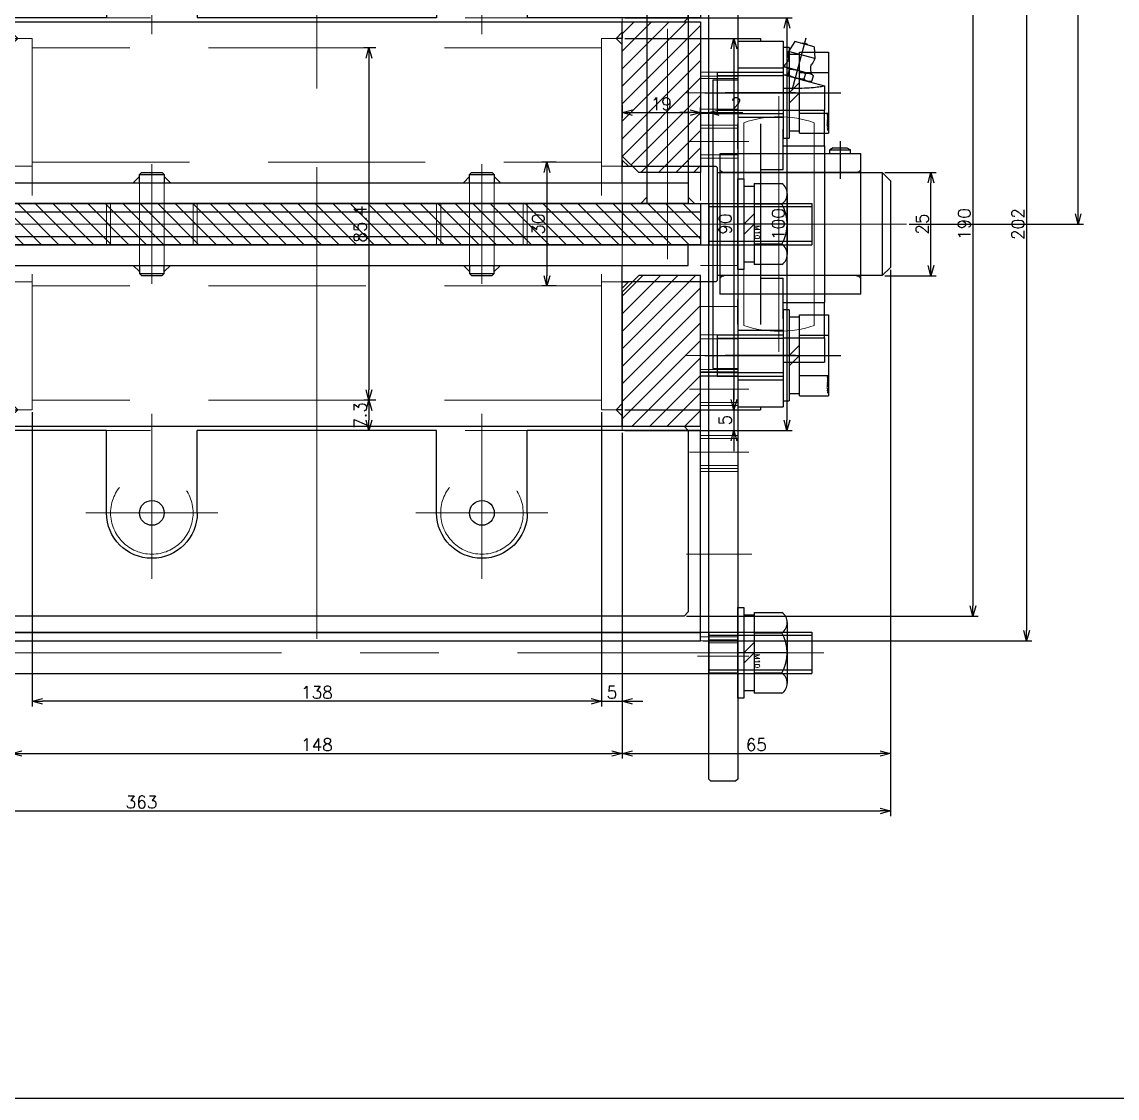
# Model space of a CAD drawing. Header units: millimetres. Extents: x -16130 to 36813, y -8099 to 27484.
# Drawn here: x 23468.5 to 23733.9, y 16775.7 to 17036.5 of the extents above; entities that cross this region are included whole.
import ezdxf

# ---------------------------------------------------------------- set-up
doc = ezdxf.new("R2010")
doc.units = ezdxf.units.MM
doc.header["$LTSCALE"] = 6
doc.header["$PDMODE"] = 99
doc.header["$PDSIZE"] = 1
doc.linetypes.add('CENTER2', pattern=[28.575, 19.05, -3.175, 3.175, -3.175])
doc.linetypes.add('HIDDEN', pattern=[9.525, 6.35, -3.175])
for name, color, linetype, lineweight in [('01_NORMAL', 7, 'Continuous', 25), ('04_HIDDEN', 2, 'HIDDEN', 13), ('05_CENTER', 4, 'CENTER2', 13), ('08_DIM', 3, 'Continuous', 13)]:
    doc.layers.add(name, color=color, linetype=linetype, lineweight=lineweight)
doc.layers.add('10_DRAFT', color=8, linetype='Continuous', lineweight=0, plot=False)
doc.layers.add('HIDDEN', color=3, linetype='HIDDEN')
doc.styles.add('KSS_TXT', font='txt.shx', dxfattribs={"bigfont": 'extfont2.shx'})
doc.styles.add('KSS_TXT_L', font='txt.shx', dxfattribs={"height": 3, "bigfont": 'extfont2.shx'})
doc.dimstyles.new('KSS_DIM', dxfattribs={"dimtxt": 3, "dimasz": 2.5, "dimexe": 1.25, "dimexo": 0.625, "dimtad": 1, "dimdsep": 46, "dimtxsty": 'KSS_TXT', "dimblk": 'OPEN30', "dimcen": 0, "dimazin": 2, "dimtfac": 0.75, "dimtmove": 0, "dimatfit": 3, "dimldrblk": 'OPEN30', "dimfxl": 1, "dimtolj": 1, "dimarcsym": 0})

# ---------------------------------------------------------------- blocks, each defined once
blk = doc.blocks.new('A$C3AF81C96_1_1_1')
for p, q in [((-4, 49), (-4, 10)), ((144, 10), (144, 49)), ((-4, -10), (-4, -49)), ((144, -49), (144, -10))]:
    blk.add_line(p, q)
at = {"color": 0}
for p, q in [((-154, 10.5), (-152, 12.5)), ((-152, 12.5), (-27, 12.5)), ((-152, 12.5), (-152, -12.5)), ((27.5, 12.5), (27, 12)), ((27, 10), (27, 12)), ((27, 12), (33, 12)), ((27.5, 12.5), (32.5, 12.5)), ((33, 12), (32.5, 12.5)), ((33, 12), (33, 10)), ((107.5, 12.5), (107, 12)), ((107, 10), (107, 12)), ((107, 12), (113, 12)), ((107.5, 12.5), (112.5, 12.5)), ((113, 12), (112.5, 12.5)), ((113, 12), (113, 10)), ((207, 12.5), (207, -12.5)), ((-154, -10.5), (-154, 10.5)), ((-4, 5), (-4, -5)), ((144, 5), (144, -5)), ((-152, -12.5), (-154, -10.5)), ((27, -10), (27, -12)), ((33, -12), (33, -10)), ((107, -10), (107, -12)), ((113, -12), (113, -10)), ((-27, -12.5), (-152, -12.5)), ((27, -12), (33, -12)), ((27.5, -12.5), (27, -12)), ((27.5, -12.5), (32.5, -12.5)), ((33, -12), (32.5, -12.5)), ((107, -12), (113, -12)), ((107.5, -12.5), (107, -12)), ((107.5, -12.5), (112.5, -12.5)), ((113, -12), (112.5, -12.5))]:
    blk.add_line(p, q, dxfattribs=at)
for points in [[(159, 95), (-19, 95), (-20, 94), (-20, 50), (-19, 49), (159, 49), (160, 50), (160, 94)], [(-20, 10), (160, 10), (160, 5), (-20, 5)], [(-20, -10), (160, -10), (160, -5), (-20, -5)], [(159, -95), (-19, -95), (-20, -94), (-20, -50), (-19, -49), (159, -49), (160, -50), (160, -94)]]:
    blk.add_lwpolyline(points, close=True, dxfattribs=at)
at = {"color": 3}
for points in [[(-4, 45), (-2.5, 45), (-4, 46.5), (-4, 46.5)], [(144, 45), (142.5, 45), (144, 46.5), (144, 46.5)], [(-4, 45), (-2.5, 45), (-4, 43.5), (-4, 43.5)], [(144, 45), (142.5, 45), (144, 43.5), (144, 43.5)], [(-4, 14), (-5.5, 14), (-4, 15.5), (-4, 15.5)], [(144, 14), (145.5, 14), (144, 15.5), (144, 15.5)], [(-4, -14), (-5.5, -14), (-4, -15.5), (-4, -15.5)], [(144, -14), (145.5, -14), (144, -15.5), (144, -15.5)], [(-4, -45), (-2.5, -45), (-4, -43.5), (-4, -43.5)], [(-4, -45), (-2.5, -45), (-4, -46.5), (-4, -46.5)], [(144, -45), (142.5, -45), (144, -43.5), (144, -43.5)], [(144, -45), (142.5, -45), (144, -46.5), (144, -46.5)]]:
    blk.add_lwpolyline(points, close=True, dxfattribs=at)
at = {"color": 0}
for points in [[(-4, 14), (-26.7, 14), (-27, 13.7), (-27, -13.7), (-26.7, -14), (-4, -14)], [(144, 14), (166.7, 14), (167, 13.7), (167, -13.7), (166.7, -14), (144, -14)], [(167, 12.5), (207, 12.5), (209, 10.5), (209, -10.5), (207, -12.5), (167, -12.5)]]:
    blk.add_lwpolyline(points, dxfattribs=at)
for centre in [(30, 70), (110, 70), (30, -70), (110, -70)]:
    blk.add_circle(centre, 3, dxfattribs=at)
at = {"layer": '04_HIDDEN'}
for p, q in [((144, 50), (-4, 50)), ((-4, 50), (-4, 49)), ((144, 50), (144, 49)), ((-4, 45), (1, 45)), ((1, 45), (1, -45)), ((139, 42.7), (1, 42.7)), ((139, 45), (139, -45)), ((144, 45), (139, 45)), ((-4, 14), (1, 14)), ((144, 14), (139, 14)), ((-83, 8.5), (-83, 12.5)), ((-154, 8.5), (-83, 8.5)), ((-4, 10), (-4, 5)), ((27, 10), (27, -10)), ((33, 10), (33, -10)), ((107, 10), (107, -10)), ((113, 10), (113, -10)), ((144, 10), (144, 5)), ((-154, 5), (-134, 5)), ((-154, 4), (-129, 4)), ((-134, -5), (-134, 5)), ((-129, -4), (-129, 4)), ((-129, 4), (-126.69, 0)), ((-126.69, 0), (-129, -4)), ((-154, -4), (-129, -4)), ((-154, -5), (-134, -5)), ((-4, -10), (-4, -5)), ((144, -10), (144, -5)), ((-4, -14), (1, -14)), ((144, -14), (139, -14)), ((-4, -45), (1, -45)), ((139, -42.7), (1, -42.7)), ((144, -45), (139, -45)), ((-4, -50), (-4, -49)), ((144, -50), (-4, -50)), ((144, -50), (144, -49))]:
    blk.add_line(p, q, dxfattribs=at)
for points in [[(1, 15), (139, 15)], [(139, -15), (1, -15)]]:
    blk.add_lwpolyline(points, dxfattribs=at)
for points in [[(20, 5), (40, 5), (40, -5), (20, -5)], [(120, 5), (100, 5), (100, -5), (120, -5)]]:
    blk.add_lwpolyline(points, close=True, dxfattribs=at)
for centre in [(30, 70), (110, 70), (30, -70), (110, -70)]:
    blk.add_circle(centre, 10, dxfattribs=at)
at = {"layer": '05_CENTER'}
for p, q in [((70, -100.5), (70, 100.5)), ((30, 57), (30, 83)), ((110, 57), (110, 83)), ((17, 70), (43, 70)), ((123, 70), (97, 70)), ((30, -14.51), (30, 14.51)), ((110, -14.51), (110, 14.51)), ((-156.79, 0), (212.93, 0)), ((30, -57), (30, -83)), ((110, -57), (110, -83)), ((17, -70), (43, -70)), ((123, -70), (97, -70))]:
    blk.add_line(p, q, dxfattribs=at)
at = {"layer": '08_DIM'}
for points in [[(27, 10), (25.5, 10), (25.5, 10), (27, 11.5)], [(33, 10), (34.5, 10), (34.5, 10), (33, 11.5)], [(107, 10), (105.5, 10), (105.5, 10), (107, 11.5)], [(113, 10), (114.5, 10), (114.5, 10), (113, 11.5)], [(27, -10), (25.5, -10), (25.5, -10), (27, -11.5)], [(33, -10), (34.5, -10), (34.5, -10), (33, -11.5)], [(107, -10), (105.5, -10), (105.5, -10), (107, -11.5)], [(113, -10), (114.5, -10), (114.5, -10), (113, -11.5)]]:
    blk.add_lwpolyline(points, close=True, dxfattribs=at)
blk = doc.blocks.new('_Open30')
at = {"color": 0, "linetype": 'ByBlock', "lineweight": -2}
for p, q in [((-1, 0.27), (0, 0)), ((0, 0), (-1, -0.27)), ((0, 0), (-1, 0))]:
    blk.add_line(p, q, dxfattribs=at)
blk = doc.blocks.new('*D3603')
at = {"layer": '08_DIM', "color": 0, "lineweight": -2, "transparency": 16777216}
for p, q in [((23677.6, 17000.03), (23690.07, 17000.03)), ((23688.82, 16977.53), (23688.82, 16997.53)), ((23677.6, 16975.03), (23690.07, 16975.03))]:
    blk.add_line(p, q, dxfattribs=at)
at = {"layer": 'Defpoints', "color": 0, "transparency": 16777216}
for p in [(23676.98, 17000.03), (23688.82, 17000.03), (23676.98, 16975.03)]:
    blk.add_point(p, dxfattribs=at)
at = {"layer": '08_DIM', "color": 0, "lineweight": -2, "transparency": 16777216, "xscale": 2.5, "yscale": 2.5, "zscale": 2.5}
for p, rotation in [((23688.82, 17000.03), 90), ((23688.82, 16975.03), 270)]:
    blk.add_blockref('_Open30', p, dxfattribs=dict(at, rotation=rotation))
at = {"layer": '08_DIM', "color": 0, "transparency": 16777216, "insert": (23686.69, 16987.53), "char_height": 3, "attachment_point": 5, "rotation": 90, "style": 'KSS_TXT'}
blk.add_mtext('\\A1;25', dxfattribs=at)
blk = doc.blocks.new('*D3604')
at = {"layer": '08_DIM', "color": 0, "lineweight": -2, "transparency": 16777216}
for p, q in [((23614.6, 17037.53), (23655.16, 17037.53)), ((23653.91, 17035.03), (23653.91, 16940.03)), ((23614.6, 16937.53), (23655.16, 16937.53))]:
    blk.add_line(p, q, dxfattribs=at)
at = {"layer": 'Defpoints', "color": 0, "transparency": 16777216}
for p in [(23613.98, 17037.53), (23613.98, 16937.53), (23653.91, 16937.53)]:
    blk.add_point(p, dxfattribs=at)
at = {"layer": '08_DIM', "color": 0, "lineweight": -2, "transparency": 16777216, "xscale": 2.5, "yscale": 2.5, "zscale": 2.5}
for p, rotation in [((23653.91, 17037.53), 90), ((23653.91, 16937.53), 270)]:
    blk.add_blockref('_Open30', p, dxfattribs=dict(at, rotation=rotation))
at = {"layer": '08_DIM', "color": 0, "transparency": 16777216, "insert": (23651.79, 16987.53), "char_height": 3, "attachment_point": 5, "rotation": 90, "style": 'KSS_TXT'}
blk.add_mtext('\\A1;100', dxfattribs=at)
blk = doc.blocks.new('*D3607')
at = {"layer": '08_DIM', "color": 0, "lineweight": -2, "transparency": 16777216}
for p, q in [((23629.6, 17082.53), (23700.24, 17082.53)), ((23698.99, 17080.03), (23698.99, 16895.03)), ((23629.6, 16892.53), (23700.24, 16892.53))]:
    blk.add_line(p, q, dxfattribs=at)
at = {"layer": 'Defpoints', "color": 0, "transparency": 16777216}
for p in [(23628.98, 17082.53), (23628.98, 16892.53), (23698.99, 16892.53)]:
    blk.add_point(p, dxfattribs=at)
at = {"layer": '08_DIM', "color": 0, "lineweight": -2, "transparency": 16777216, "xscale": 2.5, "yscale": 2.5, "zscale": 2.5}
for p, rotation in [((23698.99, 17082.53), 90), ((23698.99, 16892.53), 270)]:
    blk.add_blockref('_Open30', p, dxfattribs=dict(at, rotation=rotation))
at = {"layer": '08_DIM', "color": 0, "transparency": 16777216, "insert": (23696.87, 16987.53), "char_height": 3, "attachment_point": 5, "rotation": 90, "style": 'KSS_TXT'}
blk.add_mtext('\\A1;190', dxfattribs=at)
blk = doc.blocks.new('*D3608')
at = {"layer": '08_DIM', "color": 0, "lineweight": -2, "transparency": 16777216}
for p, q in [((23598.01, 17002.53), (23594.5, 17002.53)), ((23595.75, 17000.03), (23595.75, 16975.03)), ((23598.01, 16972.53), (23594.5, 16972.53))]:
    blk.add_line(p, q, dxfattribs=at)
at = {"layer": 'Defpoints', "color": 0, "transparency": 16777216}
for p in [(23598.64, 17002.53), (23595.75, 16972.53), (23598.64, 16972.53)]:
    blk.add_point(p, dxfattribs=at)
at = {"layer": '08_DIM', "color": 0, "lineweight": -2, "transparency": 16777216, "xscale": 2.5, "yscale": 2.5, "zscale": 2.5}
for p, rotation in [((23595.75, 17002.53), 90), ((23595.75, 16972.53), 270)]:
    blk.add_blockref('_Open30', p, dxfattribs=dict(at, rotation=rotation))
at = {"layer": '08_DIM', "color": 0, "transparency": 16777216, "insert": (23593.62, 16987.53), "char_height": 3, "attachment_point": 5, "rotation": 90, "style": 'KSS_TXT'}
blk.add_mtext('\\A1;30', dxfattribs=at)
blk = doc.blocks.new('*D3609')
at = {"layer": '08_DIM', "color": 0, "lineweight": -2, "transparency": 16777216}
for p, q in [((23554.3, 17030.23), (23551.35, 17030.23)), ((23552.6, 17027.73), (23552.6, 16947.33)), ((23554.3, 16944.83), (23551.35, 16944.83))]:
    blk.add_line(p, q, dxfattribs=at)
at = {"layer": 'Defpoints', "color": 0, "transparency": 16777216}
for p in [(23554.93, 17030.23), (23552.6, 16944.83), (23554.93, 16944.83)]:
    blk.add_point(p, dxfattribs=at)
at = {"layer": '08_DIM', "color": 0, "lineweight": -2, "transparency": 16777216, "xscale": 2.5, "yscale": 2.5, "zscale": 2.5}
for p, rotation in [((23552.6, 17030.23), 90), ((23552.6, 16944.83), 270)]:
    blk.add_blockref('_Open30', p, dxfattribs=dict(at, rotation=rotation))
at = {"layer": '08_DIM', "color": 0, "transparency": 16777216, "insert": (23550.47, 16987.53), "char_height": 3, "attachment_point": 5, "rotation": 90, "style": 'KSS_TXT'}
blk.add_mtext('\\A1;85.4', dxfattribs=at)
blk = doc.blocks.new('*D3610')
at = {"layer": '08_DIM', "color": 0, "lineweight": -2, "transparency": 16777216}
for p, q in [((23614.6, 17032.53), (23642.31, 17032.53)), ((23641.06, 17030.03), (23641.06, 16945.03)), ((23614.6, 16942.53), (23642.31, 16942.53))]:
    blk.add_line(p, q, dxfattribs=at)
at = {"layer": 'Defpoints', "color": 0, "transparency": 16777216}
for p in [(23613.98, 17032.53), (23613.98, 16942.53), (23641.06, 16942.53)]:
    blk.add_point(p, dxfattribs=at)
at = {"layer": '08_DIM', "color": 0, "lineweight": -2, "transparency": 16777216, "xscale": 2.5, "yscale": 2.5, "zscale": 2.5}
for p, rotation in [((23641.06, 17032.53), 90), ((23641.06, 16942.53), 270)]:
    blk.add_blockref('_Open30', p, dxfattribs=dict(at, rotation=rotation))
at = {"layer": '08_DIM', "color": 0, "transparency": 16777216, "insert": (23638.94, 16987.53), "char_height": 3, "attachment_point": 5, "rotation": 90, "style": 'KSS_TXT'}
blk.add_mtext('\\A1;90', dxfattribs=at)
blk = doc.blocks.new('*D3611')
at = {"layer": '08_DIM', "color": 0, "lineweight": -2, "transparency": 16777216}
for p, q in [((23465.98, 16936.91), (23465.98, 16857.98)), ((23613.98, 16936.91), (23613.98, 16857.98)), ((23468.48, 16859.23), (23611.48, 16859.23))]:
    blk.add_line(p, q, dxfattribs=at)
at = {"layer": 'Defpoints', "color": 0, "transparency": 16777216}
for p in [(23465.98, 16937.53), (23613.98, 16937.53), (23613.98, 16859.23)]:
    blk.add_point(p, dxfattribs=at)
at = {"layer": '08_DIM', "color": 0, "lineweight": -2, "transparency": 16777216, "xscale": 2.5, "yscale": 2.5, "zscale": 2.5, "rotation": 180}
blk.add_blockref('_Open30', (23465.98, 16859.23), dxfattribs=at)
at = {"layer": '08_DIM', "color": 0, "lineweight": -2, "transparency": 16777216, "xscale": 2.5, "yscale": 2.5, "zscale": 2.5}
blk.add_blockref('_Open30', (23613.98, 16859.23), dxfattribs=at)
at = {"layer": '08_DIM', "color": 0, "transparency": 16777216, "insert": (23539.98, 16861.35), "char_height": 3, "attachment_point": 5, "style": 'KSS_TXT'}
blk.add_mtext('\\A1;148', dxfattribs=at)
blk = doc.blocks.new('*D3612')
at = {"layer": '08_DIM', "color": 0, "lineweight": -2, "transparency": 16777216}
for p, q in [((23608.98, 16941.91), (23608.98, 16870.64)), ((23613.98, 16936.91), (23613.98, 16870.64)), ((23606.48, 16871.89), (23603.98, 16871.89)), ((23608.98, 16871.89), (23613.98, 16871.89)), ((23616.48, 16871.89), (23618.98, 16871.89))]:
    blk.add_line(p, q, dxfattribs=at)
at = {"layer": 'Defpoints', "color": 0, "transparency": 16777216}
for p in [(23608.98, 16942.53), (23613.98, 16937.53), (23613.98, 16871.89)]:
    blk.add_point(p, dxfattribs=at)
at = {"layer": '08_DIM', "color": 0, "lineweight": -2, "transparency": 16777216, "xscale": 2.5, "yscale": 2.5, "zscale": 2.5}
blk.add_blockref('_Open30', (23608.98, 16871.89), dxfattribs=at)
at = {"layer": '08_DIM', "color": 0, "lineweight": -2, "transparency": 16777216, "xscale": 2.5, "yscale": 2.5, "zscale": 2.5, "rotation": 180}
blk.add_blockref('_Open30', (23613.98, 16871.89), dxfattribs=at)
at = {"layer": '08_DIM', "color": 0, "transparency": 16777216, "insert": (23611.48, 16874.02), "char_height": 3, "attachment_point": 5, "style": 'KSS_TXT'}
blk.add_mtext('\\A1;5', dxfattribs=at)
blk = doc.blocks.new('*D3613')
at = {"layer": '08_DIM', "color": 0, "lineweight": -2, "transparency": 16777216}
for p, q in [((23470.98, 16941.91), (23470.98, 16870.64)), ((23608.98, 16941.91), (23608.98, 16870.64)), ((23606.48, 16871.89), (23473.48, 16871.89))]:
    blk.add_line(p, q, dxfattribs=at)
at = {"layer": 'Defpoints', "color": 0, "transparency": 16777216}
for p in [(23470.98, 16942.53), (23608.98, 16942.53), (23470.98, 16871.89)]:
    blk.add_point(p, dxfattribs=at)
at = {"layer": '08_DIM', "color": 0, "lineweight": -2, "transparency": 16777216, "xscale": 2.5, "yscale": 2.5, "zscale": 2.5, "rotation": 180}
blk.add_blockref('_Open30', (23470.98, 16871.89), dxfattribs=at)
at = {"layer": '08_DIM', "color": 0, "lineweight": -2, "transparency": 16777216, "xscale": 2.5, "yscale": 2.5, "zscale": 2.5}
blk.add_blockref('_Open30', (23608.98, 16871.89), dxfattribs=at)
at = {"layer": '08_DIM', "color": 0, "transparency": 16777216, "insert": (23539.98, 16874.02), "char_height": 3, "attachment_point": 5, "style": 'KSS_TXT'}
blk.add_mtext('\\A1;138', dxfattribs=at)
blk = doc.blocks.new('*D3614')
at = {"layer": '08_DIM', "color": 0, "lineweight": -2, "transparency": 16777216}
for p, q in [((23678.98, 16976.41), (23678.98, 16857.98)), ((23613.98, 16936.91), (23613.98, 16857.98)), ((23616.48, 16859.23), (23676.48, 16859.23))]:
    blk.add_line(p, q, dxfattribs=at)
at = {"layer": 'Defpoints', "color": 0, "transparency": 16777216}
for p in [(23678.98, 16977.03), (23613.98, 16937.53), (23678.98, 16859.23)]:
    blk.add_point(p, dxfattribs=at)
at = {"layer": '08_DIM', "color": 0, "lineweight": -2, "transparency": 16777216, "xscale": 2.5, "yscale": 2.5, "zscale": 2.5, "rotation": 180}
blk.add_blockref('_Open30', (23613.98, 16859.23), dxfattribs=at)
at = {"layer": '08_DIM', "color": 0, "lineweight": -2, "transparency": 16777216, "xscale": 2.5, "yscale": 2.5, "zscale": 2.5}
blk.add_blockref('_Open30', (23678.98, 16859.23), dxfattribs=at)
at = {"layer": '08_DIM', "color": 0, "transparency": 16777216, "insert": (23646.48, 16861.35), "char_height": 3, "attachment_point": 5, "style": 'KSS_TXT'}
blk.add_mtext('\\A1;65', dxfattribs=at)
blk = doc.blocks.new('*D3616')
at = {"layer": '08_DIM', "color": 0, "lineweight": -2, "transparency": 16777216}
for p, q in [((23315.98, 16976.41), (23315.98, 16844.06)), ((23678.98, 16976.41), (23678.98, 16844.06)), ((23318.48, 16845.31), (23676.48, 16845.31))]:
    blk.add_line(p, q, dxfattribs=at)
at = {"layer": 'Defpoints', "color": 0, "transparency": 16777216}
for p in [(23315.98, 16977.03), (23678.98, 16977.03), (23678.98, 16845.31)]:
    blk.add_point(p, dxfattribs=at)
at = {"layer": '08_DIM', "color": 0, "lineweight": -2, "transparency": 16777216, "xscale": 2.5, "yscale": 2.5, "zscale": 2.5, "rotation": 180}
blk.add_blockref('_Open30', (23315.98, 16845.31), dxfattribs=at)
at = {"layer": '08_DIM', "color": 0, "lineweight": -2, "transparency": 16777216, "xscale": 2.5, "yscale": 2.5, "zscale": 2.5}
blk.add_blockref('_Open30', (23678.98, 16845.31), dxfattribs=at)
at = {"layer": '08_DIM', "color": 0, "transparency": 16777216, "insert": (23497.48, 16847.44), "char_height": 3, "attachment_point": 5, "style": 'KSS_TXT'}
blk.add_mtext('\\A1;363', dxfattribs=at)
blk = doc.blocks.new('*D3618')
at = {"layer": '08_DIM', "color": 0, "lineweight": -2, "transparency": 16777216}
for p, q in [((23641.06, 16945.03), (23641.06, 16947.53)), ((23614.6, 16942.53), (23642.31, 16942.53)), ((23641.06, 16942.53), (23641.06, 16937.53)), ((23614.6, 16937.53), (23642.31, 16937.53)), ((23641.06, 16935.03), (23641.06, 16932.53))]:
    blk.add_line(p, q, dxfattribs=at)
at = {"layer": 'Defpoints', "color": 0, "transparency": 16777216}
for p in [(23613.98, 16942.53), (23613.98, 16937.53), (23641.06, 16937.53)]:
    blk.add_point(p, dxfattribs=at)
at = {"layer": '08_DIM', "color": 0, "lineweight": -2, "transparency": 16777216, "xscale": 2.5, "yscale": 2.5, "zscale": 2.5}
for p, rotation in [((23641.06, 16942.53), 270), ((23641.06, 16937.53), 90)]:
    blk.add_blockref('_Open30', p, dxfattribs=dict(at, rotation=rotation))
at = {"layer": '08_DIM', "color": 0, "transparency": 16777216, "insert": (23638.93, 16940.03), "char_height": 3, "attachment_point": 5, "rotation": 90, "style": 'KSS_TXT'}
blk.add_mtext('\\A1;5', dxfattribs=at)
blk = doc.blocks.new('*D3619')
at = {"layer": '08_DIM', "color": 0, "lineweight": -2, "transparency": 16777216}
for p, q in [((23554.3, 16944.83), (23551.35, 16944.83)), ((23552.6, 16942.33), (23552.6, 16940.03)), ((23554.3, 16937.53), (23551.35, 16937.53))]:
    blk.add_line(p, q, dxfattribs=at)
at = {"layer": 'Defpoints', "color": 0, "transparency": 16777216}
for p in [(23554.93, 16944.83), (23552.6, 16937.53), (23554.93, 16937.53)]:
    blk.add_point(p, dxfattribs=at)
at = {"layer": '08_DIM', "color": 0, "lineweight": -2, "transparency": 16777216, "xscale": 2.5, "yscale": 2.5, "zscale": 2.5}
for p, rotation in [((23552.6, 16944.83), 90), ((23552.6, 16937.53), 270)]:
    blk.add_blockref('_Open30', p, dxfattribs=dict(at, rotation=rotation))
at = {"layer": '08_DIM', "color": 0, "transparency": 16777216, "insert": (23550.48, 16941.18), "char_height": 3, "attachment_point": 5, "rotation": 90, "style": 'KSS_TXT'}
blk.add_mtext('\\A1;7.3', dxfattribs=at)
blk = doc.blocks.new('*D3636')
at = {"layer": '08_DIM', "color": 0, "lineweight": -2, "transparency": 16777216}
for p, q in [((23613.98, 17016.41), (23613.98, 17013.3)), ((23632.98, 17016.41), (23632.98, 17013.3)), ((23616.48, 17014.55), (23630.48, 17014.55))]:
    blk.add_line(p, q, dxfattribs=at)
at = {"layer": 'Defpoints', "color": 0, "transparency": 16777216}
for p in [(23613.98, 17017.03), (23632.98, 17017.03), (23632.98, 17014.55)]:
    blk.add_point(p, dxfattribs=at)
at = {"layer": '08_DIM', "color": 0, "lineweight": -2, "transparency": 16777216, "xscale": 2.5, "yscale": 2.5, "zscale": 2.5, "rotation": 180}
blk.add_blockref('_Open30', (23613.98, 17014.55), dxfattribs=at)
at = {"layer": '08_DIM', "color": 0, "lineweight": -2, "transparency": 16777216, "xscale": 2.5, "yscale": 2.5, "zscale": 2.5}
blk.add_blockref('_Open30', (23632.98, 17014.55), dxfattribs=at)
at = {"layer": '08_DIM', "color": 0, "transparency": 16777216, "insert": (23623.48, 17016.68), "char_height": 3, "attachment_point": 5, "style": 'KSS_TXT'}
blk.add_mtext('\\A1;19', dxfattribs=at)
blk = doc.blocks.new('A$C684A822A')
h = blk.add_hatch()
h.set_pattern_fill('_USER', color=0, scale=3, angle=45, style=0, pattern_type=0)
h.set_pattern_definition([(45, (-20851.213, -18042.5643), (-2.12132034, 2.12132034), [])])
h.paths.add_polyline_path([(19, 49), (0, 49), (0, 16.5), (4, 12.5), (19, 12.5)])
h.paths.add_polyline_path([(0, -49), (19, -49), (19, -12.5), (4, -12.5), (0, -16.5)])
at = {"color": 0}
for points in [[(0, 49), (19, 49), (19, 12.5), (4, 12.5), (0, 16.5)], [(0, -49), (19, -49), (19, -12.5), (4, -12.5), (0, -16.5)]]:
    blk.add_lwpolyline(points, close=True, dxfattribs=at)
at = {"layer": '10_DRAFT'}
blk.add_line((0, 0), (19, 0), dxfattribs=at)
blk = doc.blocks.new('*D3638')
at = {"layer": '08_DIM', "color": 0, "lineweight": -2, "transparency": 16777216}
for p, q in [((23632.98, 17013.93), (23632.98, 17015.8)), ((23634.98, 17013.93), (23634.98, 17015.8)), ((23630.48, 17014.55), (23627.98, 17014.55)), ((23632.98, 17014.55), (23634.98, 17014.55)), ((23637.48, 17014.55), (23643.23, 17014.55))]:
    blk.add_line(p, q, dxfattribs=at)
at = {"layer": 'Defpoints', "color": 0, "transparency": 16777216}
for p in [(23632.98, 17013.3), (23634.98, 17014.55), (23634.98, 17013.3)]:
    blk.add_point(p, dxfattribs=at)
at = {"layer": '08_DIM', "color": 0, "lineweight": -2, "transparency": 16777216, "xscale": 2.5, "yscale": 2.5, "zscale": 2.5}
blk.add_blockref('_Open30', (23632.98, 17014.55), dxfattribs=at)
at = {"layer": '08_DIM', "color": 0, "lineweight": -2, "transparency": 16777216, "xscale": 2.5, "yscale": 2.5, "zscale": 2.5, "rotation": 180}
blk.add_blockref('_Open30', (23634.98, 17014.55), dxfattribs=at)
at = {"layer": '08_DIM', "color": 0, "transparency": 16777216, "insert": (23641.6, 17016.68), "char_height": 3, "attachment_point": 5, "style": 'KSS_TXT'}
blk.add_mtext('\\A1;2', dxfattribs=at)
blk = doc.blocks.new('A$C20FD3695_1_1_1')
h = blk.add_hatch()
h.set_pattern_fill('_USER', color=0, scale=3, angle=315, pattern_type=0)
h.set_pattern_definition([(315, (-23511.2523, 23029.7587), (2.12132034, 2.12132034), [])])
h.paths.add_polyline_path([(123, -0.5), (123, -0.5), (123, 9.5), (-63, 9.5), (-63, -0.5), (-63, -0.5)])
at = {"color": 0}
for p, q in [((-63, 7.5), (123, 7.5)), ((-63, 1.5), (123, 1.5))]:
    blk.add_line(p, q, dxfattribs=at)
blk.add_lwpolyline([(-63, 9.5), (123, 9.5), (123, -0.5), (-63, -0.5)], close=True, dxfattribs=at)
at = {"layer": '04_HIDDEN', "color": 0}
for p, q in [((-21, 9.5), (-21, -0.5)), ((1, 9.5), (1, -0.5)), ((59, 9.5), (59, -0.5)), ((81, 9.5), (81, -0.5))]:
    blk.add_line(p, q, dxfattribs=at)
at = {"layer": '05_CENTER', "color": 0}
for p, q in [((-10, 12.23), (-10, -2.88)), ((70, 12.23), (70, -2.88))]:
    blk.add_line(p, q, dxfattribs=at)
blk = doc.blocks.new('A$C04E828C6_1_1_1')
at = {"color": 0}
for p, q in [((-63, 28), (123, 28)), ((-21, -1), (-21, -21)), ((1, -1), (1, -21)), ((59, -1), (59, -21)), ((81, -1), (81, -21))]:
    blk.add_line(p, q, dxfattribs=at)
for points in [[(-21, -21), (-63, -21), (-63, 30), (123, 30), (123, -21), (81, -21)], [(59, -21), (1, -21)]]:
    blk.add_lwpolyline(points, dxfattribs=at)
for centre in [(-10, -1), (70, -1)]:
    blk.add_arc(centre, 11, 0, 180, dxfattribs=at)
at = {"layer": '05_CENTER'}
for p, q in [((-10, -25), (-10, 15)), ((70, -25), (70, 15)), ((-26, -1), (6, -1)), ((54, -1), (86, -1))]:
    blk.add_line(p, q, dxfattribs=at)
blk = doc.blocks.new('A$C6536165B_1_1_1')
at = {"color": 0}
blk.add_lwpolyline([(4.5, 135), (-1.5, 135), (-2, 134.5), (-2, -134.5), (-1.5, -135), (4.5, -135), (5, -134.5), (5, 134.5)], close=True, dxfattribs=at)
at = {"layer": '04_HIDDEN', "color": 252}
for p, q in [((7, 36.82), (-2, 36.82)), ((7, 35.82), (-2, 35.82)), ((7, 27.82), (-2, 27.82)), ((7, 26.82), (-2, 26.82)), ((7, 0), (-2, 0)), ((7, -20), (-2, -20)), ((7, -26.82), (-2, -26.82)), ((7, -27.82), (-2, -27.82)), ((7, -35.82), (-2, -35.82)), ((7, -36.82), (-2, -36.82))]:
    blk.add_line(p, q, dxfattribs=at)
at = {"layer": '04_HIDDEN', "color": 9}
for p, q in [((-2, 35.25), (7, 35.25)), ((-2, -35.25), (7, -35.25)), ((7, -60), (-2, -60)), ((7, -100), (-2, -100))]:
    blk.add_line(p, q, dxfattribs=at)
at = {"layer": '04_HIDDEN'}
for p, q in [((7, 24), (-2, 24)), ((7, 23.25), (-2, 23.25)), ((7, 16.75), (-2, 16.75)), ((7, 16), (-2, 16)), ((7, -36), (-2, -36)), ((7, -36.75), (-2, -36.75)), ((7, -43.25), (-2, -43.25)), ((7, -44), (-2, -44)), ((7, -51.25), (-2, -51.25)), ((7, -52), (-2, -52)), ((7, -58.5), (-2, -58.5)), ((7, -59.25), (-2, -59.25)), ((5, -100.75), (-2, -100.75)), ((5, -101.5), (-2, -101.5)), ((5, -101), (7, -101)), ((5, -108), (-2, -108)), ((5, -108.75), (-2, -108.75))]:
    blk.add_line(p, q, dxfattribs=at)
blk.add_lwpolyline([(7, 101), (7, -101)], dxfattribs=at)
at = {"layer": '05_CENTER', "color": 252}
for p, q in [((10.39, 31.82), (-5.39, 31.82)), ((10.39, -31.82), (-5.39, -31.82))]:
    blk.add_line(p, q, dxfattribs=at)
at = {"layer": '05_CENTER'}
for p, q in [((9.71, 20), (-4.71, 20)), ((9.71, -40), (-4.71, -40)), ((9.71, -55.25), (-4.71, -55.25)), ((10.39, -80), (-5.39, -80)), ((9.2, -103.92), (-6.07, -103.92)), ((7.71, -104.75), (-4.71, -104.75))]:
    blk.add_line(p, q, dxfattribs=at)
at = {"layer": '10_DRAFT'}
blk.add_line((7, -10), (-2, -10), dxfattribs=at)
blk = doc.blocks.new('A$C68084CB7_1_1_1')
at = {"color": 0}
for p, q in [((-5, 215), (-5, 50.99)), ((5, 215), (-5, 215)), ((-4.19, 215), (-4.19, 175)), ((4.19, 215), (4.19, 175)), ((5, 215), (5, 70.71)), ((5, 175), (-5, 175))]:
    blk.add_line(p, q, dxfattribs=at)
at = {"layer": '04_HIDDEN'}
for p, q in [((5, 70.71), (5, 5)), ((-5, 50.99), (-5, 5)), ((5, 5), (-5, 5))]:
    blk.add_line(p, q, dxfattribs=at)
at = {"layer": '05_CENTER'}
for p, q in [((0, 218.8), (0, -8.49)), ((0, 196.64), (0, 173.31))]:
    blk.add_line(p, q, dxfattribs=at)
blk = doc.blocks.new('M10Nza_1_1_1_1_1')
at = {"color": 0}
for p, q in [((-9.8, 4), (-9.8, 10.69)), ((-7.35, 12), (7.35, 12)), ((-4.9, 4), (-4.9, 10.69)), ((4.9, 10.69), (4.9, 4)), ((9.8, 10.69), (9.8, 4)), ((-9.8, 4), (9.8, 4)), ((-9.2, 1.5), (-9.2, 4)), ((0, 1.5), (-2.5, 4)), ((0, 4), (2.5, 1.5)), ((9.2, 4), (9.2, 1.5))]:
    blk.add_line(p, q, dxfattribs=at)
at = {"color": 0, "linetype": 'CENTER2'}
blk.add_line((0, 12), (0, 0), dxfattribs=at)
at = {"color": 0}
blk.add_lwpolyline([(-11, 1.5), (11, 1.5), (11, 0), (-11, 0)], close=True, dxfattribs=at)
for centre, radius, start, end in [((-7.35, 9.06), 2.94, 33.626, 146.374), ((0, 2.2), 9.8, 60, 120), ((7.35, 9.06), 2.94, 33.626, 146.374)]:
    blk.add_arc(centre, radius, start, end, dxfattribs=at)
at = {"layer": '10_DRAFT', "style": 'KSS_TXT'}
blk.add_text('M10', height=1.25, dxfattribs=at).set_placement((0.26, 4.12))
blk = doc.blocks.new('A$C680612B7_1_1_1')
at = {"color": 0}
for p, q in [((-120, 5), (120, 5)), ((-120, 5), (-120, -5)), ((-120, 4.19), (-95, 4.19)), ((-95, 5), (-95, -5)), ((95, 5), (95, -5)), ((120, 4.19), (95, 4.19)), ((120, 5), (120, -5)), ((-120, -4.19), (-95, -4.19)), ((-120, -5), (120, -5)), ((120, -4.19), (95, -4.19))]:
    blk.add_line(p, q, dxfattribs=at)
at = {"layer": '05_CENTER'}
blk.add_line((-122.85, 0), (122.85, 0), dxfattribs=at)
blk = doc.blocks.new('A$C68084E22_1_1_1')
at = {"color": 3}
for points in [[(-90, 5), (-91.5, 5), (-90, 6.5), (-90, 6.5)], [(-80, 5), (-78.5, 5), (-80, 6.5), (-80, 6.5)], [(80, 5), (78.5, 5), (80, 6.5), (80, 6.5)], [(90, 5), (91.5, 5), (90, 6.5), (90, 6.5)]]:
    blk.add_lwpolyline(points, close=True, dxfattribs=at)
at = {"layer": '01_NORMAL'}
for p, q in [((-90, 70.71), (-90, 5)), ((90, 70.71), (90, 5)), ((-80, 50.99), (-80, 5)), ((80, 50.99), (80, 5))]:
    blk.add_line(p, q, dxfattribs=at)
at = {"layer": '10_DRAFT'}
blk.add_line((0, -3.36), (0, 3.36), dxfattribs=at)
at = {"xscale": -1}
blk.add_blockref('A$C68084CB7_1_1_1', (-85, 0), dxfattribs=at)
for name, p in [('A$C68084CB7_1_1_1', (85, 0)), ('M10Nza_1_1_1_1_1', (-85, 190)), ('M10Nza_1_1_1_1_1', (85, 190))]:
    blk.add_blockref(name, p)
for p, rotation in [((-102, 0), 89.99999999999999), ((102, 0), 270)]:
    blk.add_blockref('M10Nza_1_1_1_1_1', p, dxfattribs=dict(rotation=rotation))
at = {"layer": '01_NORMAL'}
blk.add_blockref('A$C680612B7_1_1_1', (0, 0), dxfattribs=at)
blk = doc.blocks.new('A$C680831B6_1_1_1')
blk.add_blockref('A$C680612B7_1_1_1', (0, 0))
at = {"layer": '01_NORMAL'}
for p, rotation in [((-102, 0), 89.99999999999999), ((102, 0), 270)]:
    blk.add_blockref('M10Nza_1_1_1_1_1', p, dxfattribs=dict(at, rotation=rotation))
blk = doc.blocks.new('*D3779')
at = {"layer": '08_DIM', "color": 0, "lineweight": -2, "transparency": 16777216}
for p, q in [((23633.6, 17088.53), (23713.26, 17088.53)), ((23712.01, 17086.03), (23712.01, 16889.03)), ((23633.6, 16886.53), (23713.26, 16886.53))]:
    blk.add_line(p, q, dxfattribs=at)
at = {"layer": 'Defpoints', "color": 0, "transparency": 16777216}
for p in [(23632.98, 17088.53), (23632.98, 16886.53), (23712.01, 16886.53)]:
    blk.add_point(p, dxfattribs=at)
at = {"layer": '08_DIM', "color": 0, "lineweight": -2, "transparency": 16777216, "xscale": 2.5, "yscale": 2.5, "zscale": 2.5}
for p, rotation in [((23712.01, 17088.53), 90), ((23712.01, 16886.53), 270)]:
    blk.add_blockref('_Open30', p, dxfattribs=dict(at, rotation=rotation))
at = {"layer": '08_DIM', "color": 0, "transparency": 16777216, "insert": (23709.89, 16987.53), "char_height": 3, "attachment_point": 5, "rotation": 90, "style": 'KSS_TXT'}
blk.add_mtext('\\A1;202', dxfattribs=at)
blk = doc.blocks.new('*D3872')
at = {"layer": '08_DIM', "color": 0, "lineweight": -2, "transparency": 16777216}
for p, q in [((23636.6, 17177.53), (23725.75, 17177.53)), ((23724.5, 16990.03), (23724.5, 17175.03)), ((23683.53, 16987.53), (23725.75, 16987.53))]:
    blk.add_line(p, q, dxfattribs=at)
at = {"layer": 'Defpoints', "color": 0, "transparency": 16777216}
for p in [(23635.98, 17177.53), (23724.5, 17177.53), (23682.91, 16987.53)]:
    blk.add_point(p, dxfattribs=at)
at = {"layer": '08_DIM', "color": 0, "lineweight": -2, "transparency": 16777216, "xscale": 2.5, "yscale": 2.5, "zscale": 2.5}
for p, rotation in [((23724.5, 17177.53), 90), ((23724.5, 16987.53), 270)]:
    blk.add_blockref('_Open30', p, dxfattribs=dict(at, rotation=rotation))
at = {"layer": '08_DIM', "color": 0, "transparency": 16777216, "insert": (23722.37, 17082.53), "char_height": 3, "attachment_point": 5, "rotation": 90, "style": 'KSS_TXT'}
blk.add_mtext('\\A1;190', dxfattribs=at)
blk = doc.blocks.new('MUCFC205b')
at = {"color": 0}
for p, q in [((-18.52, 42.96), (-18.69, 40.12)), ((-18.52, 42.96), (-13.88, 44.21)), ((-13.88, 44.21), (-12.31, 41.83)), ((-11, 44.32), (-11, 22.98)), ((0, 44.32), (-11, 44.32)), ((-5.5, 45), (-5.5, 44.32)), ((0, 45), (-5.5, 45)), ((0, 45), (0, 44.32)), ((0, 44.32), (0, 24.31)), ((-18.69, 40.12), (-12.31, 41.83)), ((-14.52, 37.31), (-17.45, 36.52)), ((-11.59, 38.09), (-14.52, 37.31)), ((-12.48, 37.53), (-12.13, 36.2)), ((-11.14, 38.21), (-11.59, 38.09)), ((-11.14, 38.21), (-11, 38.18)), ((-11, 37.82), (0, 37.82)), ((-15, 35.11), (-21, 33.5)), ((-17.9, 36.4), (-18.34, 35.96)), ((-17.98, 34.63), (-18.34, 35.96)), ((-17.38, 34.47), (-17.98, 34.63)), ((-17.45, 36.52), (-17.9, 36.4)), ((-16.39, 36.48), (-16.03, 35.15)), ((-15, 35.11), (-11, 36.18)), ((6, 35), (0, 35)), ((6, 35), (6, -35)), ((-21, 33.5), (-21, 27.59)), ((-11, 32.96), (-15, 32.96)), ((-11, 27.59), (-21, 27.59)), ((-21, 19), (-21, 27.59)), ((-11, 25.82), (0, 25.82)), ((-5.5, 24.31), (-5.5, 18.27)), ((0, 18.27), (0, 24.31)), ((-11, 13.14), (-11, 22.98)), ((-11, 19), (-21, 19)), ((-21, 19), (-21, -19)), ((-29.8, -17), (-29.8, 17)), ((-29.8, 17), (-21, 17)), ((-26.43, 18.5), (-27.3, 18)), ((-22.3, 18), (-27.3, 18)), ((-27.3, 17), (-27.3, 18)), ((-23.17, 18.5), (-26.43, 18.5)), ((-23.17, 18.5), (-22.3, 18)), ((-22.3, 17), (-22.3, 18)), ((-5.5, 18.27), (-5.5, -18.27)), ((0, 18.27), (0, -18.27)), ((-11, 13.14), (-5.5, 13.14)), ((-5.5, -13.14), (-11, -13.14)), ((-11, -22.98), (-11, -13.14)), ((-29.8, -17), (-21, -17)), ((-5.5, -18.27), (-5.5, -24.31)), ((0, -24.31), (0, -18.27)), ((-11, -19), (-21, -19)), ((-21, -27.59), (-21, -19)), ((-11, -22.98), (-11, -44.32)), ((-11, -25.82), (0, -25.82)), ((0, -24.31), (0, -44.32)), ((-11, -27.59), (-21, -27.59)), ((-21, -27.59), (-21, -33.5)), ((-11, -33.5), (-21, -33.5)), ((6, -35), (0, -35)), ((-11, -37.82), (0, -37.82)), ((0, -44.32), (-11, -44.32)), ((-5.5, -44.32), (-5.5, -45)), ((0, -45), (-5.5, -45)), ((0, -44.32), (0, -45))]:
    blk.add_line(p, q, dxfattribs=at)
at = {"color": 0, "linetype": 'CENTER2'}
for p, q in [((-13.22, 32.48), (-16.61, 45.11)), ((-14.04, 31.82), (3.08, 31.82)), ((-24.8, 20.13), (-24.8, 10.98)), ((-14.04, -31.82), (3.08, -31.82))]:
    blk.add_line(p, q, dxfattribs=at)
at = {"color": 0}
for centre, radius, start, end in [((-15.87, 42.34), 1.59, 69.1961, 140.8039), ((-15.5, 40.98), 3.3, 195, 222.487), ((-15.5, 40.98), 3.3, 347.513, 15), ((-11.5, 40.09), 0.8, 167.513, 206.3466), ((-18.52, 38.21), 0.8, 3.6534, 42.487), ((-23.71, 37.88), 6, 345.761, 3.6534), ((-6.84, 42.4), 6, 206.3466, 224.239)]:
    blk.add_arc(centre, radius, start, end, dxfattribs=at)
at = {"color": 0, "linetype": 'HIDDEN'}
for centre, start, end in [((-28.8, 13.5), 180, 270), ((3.3, 13.5), 270, 0), ((-28.8, -13.5), 90, 180), ((3.3, -13.5), 0, 90)]:
    blk.add_arc(centre, 1, start, end, dxfattribs=at)
at = {"color": 0}
for points, weights in [([(-14.52, 37.31), (-15.42, 37.06), (-16.39, 36.48)], [1, 1.07194812406, 1.06657306684]), ([(-12.48, 37.53), (-13.61, 37.55), (-14.52, 37.31)], [1.06657306684, 1.07194812406, 1]), ([(-11.59, 38.09), (-12.04, 37.97), (-12.48, 37.53)], [1, 1.07194812406, 1.06657306684]), ([(-11, 38.14), (-11.32, 38.17), (-11.59, 38.09)], [1.05782997359, 1.04224174095, 1]), ([(-17.45, 36.52), (-17.9, 36.4), (-18.34, 35.96)], [1, 1.07194812406, 1.06657306684]), ([(-17.98, 34.63), (-17.38, 34.47), (-16.93, 34.59)], [1.06657306684, 1.07194812406, 1]), ([(-16.39, 36.48), (-16.99, 36.64), (-17.45, 36.52)], [1.06657306684, 1.07194812406, 1]), ([(-16.93, 34.59), (-16.47, 34.71), (-16.03, 35.15)], [1, 1.07194812406, 1.06657306684]), ([(-16.03, 35.15), (-14.91, 35.13), (-14, 35.38)], [1.06657306684, 1.07194812406, 1]), ([(-14, 35.38), (-13.09, 35.62), (-12.13, 36.2)], [1, 1.07194812406, 1.06657306684]), ([(-12.13, 36.2), (-11.53, 36.04), (-11.07, 36.16)], [1.06657306684, 1.07194812406, 1]), ([(-11.07, 36.16), (-11.04, 36.17), (-11, 36.18)], [1, 1.00541148326, 1.01038554173])]:
    blk.add_rational_spline(points, weights, degree=2, dxfattribs=at)
blk.add_open_spline([(-15, 32.96), (-15.76, 32.96), (-16.56, 32.99), (-18.04, 33.09), (-18.71, 33.16), (-19.77, 33.3), (-20.24, 33.37), (-20.85, 33.47), (-20.94, 33.49), (-21, 33.5)], degree=3, knots=[-1.8123061, -1.8123061, -1.8123061, -1.8123061, -1.5857638, -1.5857638, -1.3592215, -1.3592215, -1.1326873, -1.1326873, -0.9061531, -0.9061531, -0.9061531, -0.9061531], dxfattribs=at)
at = {"layer": '10_DRAFT'}
for p, q in [((-10, 31), (-10, -31)), ((-18.5, 24.57), (-18.5, -24.57)), ((-1.5, 24.57), (-1.5, -24.57)), ((6, 0), (-29.8, 0))]:
    blk.add_line(p, q, dxfattribs=at)
for start, end in [(70.9179, 109.0821), (250.9179, 289.0821)]:
    blk.add_arc((-10, 0), 26, start, end, dxfattribs=at)
at = {"layer": 'HIDDEN', "color": 0}
for p, q in [((-21, 17), (4.3, 17)), ((4.3, 17), (4.3, -17)), ((-28.8, 12.5), (3.3, 12.5)), ((-28.8, -12.5), (3.3, -12.5)), ((-21, -17), (4.3, -17))]:
    blk.add_line(p, q, dxfattribs=at)
blk = doc.blocks.new('A$C05FE0EC2_2_1_1')
at = {"color": 0, "linetype": 'CENTER2'}
blk.add_line((0, -19), (0, 14), dxfattribs=at)
at = {"color": 0}
for p, q in [((-9.81, 11), (9.81, 11)), ((-9.81, 4), (-9.81, 11)), ((-4.91, 4), (-4.91, 11)), ((4.91, 4), (4.91, 11)), ((9.81, 4), (9.81, 11)), ((9.81, 4), (-9.81, 4)), ((-9.25, 4), (-9.25, 1.5)), ((0, 1.5), (-2.5, 4)), ((0, 4), (2.5, 1.5)), ((9.25, 1.5), (9.25, 4)), ((-11, 1.5), (11, 1.5)), ((-11, 1.5), (-11, 0)), ((-11, 0), (11, 0)), ((11, 0), (11, 1.5))]:
    blk.add_line(p, q, dxfattribs=at)
at = {"color": 0, "linetype": 'HIDDEN'}
for p, q in [((-5, -16), (-5, 0)), ((-4.19, -16), (-4.19, 0)), ((4.19, -16), (4.19, 0)), ((5, -16), (5, 0)), ((-5, -16), (5, -16))]:
    blk.add_line(p, q, dxfattribs=at)
at = {"layer": '10_DRAFT', "style": 'KSS_TXT_L'}
blk.add_text('BT-M10x20L,SW,PW', height=0.3, dxfattribs=at).set_placement((5.16, 10.66))
blk = doc.blocks.new('A$C684BE847')
at = {"rotation": 270}
for p in [(11, 31.82), (11, -31.82)]:
    blk.add_blockref('A$C05FE0EC2_2_1_1', p, dxfattribs=at)
at = {"color": 4, "xscale": -1}
blk.add_blockref('MUCFC205b', (0, 0), dxfattribs=at)

msp = doc.modelspace()

# ---------------------------------------------------------------- linework, layer by layer
at = {"color": 2}
msp.add_lwpolyline([(22765.57714, 16775.70913), (24107.89445, 16775.70913), (24107.89445, 17701.37443), (22765.57714, 17701.37443)], close=True, dxfattribs=at)

# ---------------------------------------------------------------- block references
for name, p in [('A$C68084E22_1_1_1', (23539.97913, 16987.53195)), ('A$C3AF81C96_1_1_1', (23469.97913, 16987.53246)), ('A$C684BE847', (23641.97913, 16987.53246)), ('A$C680831B6_1_1_1', (23539.97913, 16883.60864))]:
    msp.add_blockref(name, p)
at = {"xscale": -1}
msp.add_blockref('A$C6536165B_1_1_1', (23639.97913, 16987.53245), dxfattribs=at)
at = {"color": 6}
for name, p in [('A$C04E828C6_1_1_1', (23509.97913, 17058.53174)), ('A$C684A822A', (23613.97913, 16987.53273)), ('A$C20FD3695_1_1_1', (23509.97876, 16983.03271))]:
    msp.add_blockref(name, p, dxfattribs=at)
at = {"color": 6, "xscale": -1, "rotation": 180}
msp.add_blockref('A$C04E828C6_1_1_1', (23509.97913, 16916.53317), dxfattribs=at)

# ---------------------------------------------------------------- dimensions: what is measured, and where the dimension line sits
at = {"layer": '08_DIM'}
for base, p1, p2, picture, middle in [((23724.49771, 17177.53246), (23682.9092, 16987.53246), (23635.97913, 17177.53246), '*D3872', (23722.37271, 17082.53246)), ((23712.0144, 16886.53317), (23632.97913, 17088.53174), (23632.97913, 16886.53317), '*D3779', (23709.8894, 16987.53246)), ((23698.99291, 16892.53246), (23628.97913, 17082.53246), (23628.97913, 16892.53246), '*D3607', (23696.86791, 16987.53246)), ((23653.91337, 16937.53338), (23613.97914, 17037.5325), (23613.97914, 16937.53338), '*D3604', (23651.78837, 16987.53294)), ((23641.06091, 16942.53245), (23613.97913, 17032.53246), (23613.97913, 16942.53245), '*D3610', (23638.93591, 16987.53246)), ((23552.60136, 16944.83246), (23554.92776, 17030.23246), (23554.92776, 16944.83246), '*D3609', (23550.47428, 16987.53246)), ((23595.74826, 16972.53246), (23598.63538, 17002.53246), (23598.63538, 16972.53246), '*D3608', (23593.62326, 16987.53246)), ((23688.81818, 17000.03246), (23676.97913, 16975.03246), (23676.97913, 17000.03246), '*D3603', (23686.6911, 16987.53246)), ((23641.06091, 16937.53338), (23613.97913, 16942.53245), (23613.97914, 16937.53338), '*D3618', (23638.93383, 16940.03292)), ((23552.60136, 16937.53245), (23554.92776, 16944.83246), (23554.92776, 16937.53245), '*D3619', (23550.47636, 16941.18246))]:
    dim = msp.add_linear_dim(base=base, p1=p1, p2=p2, angle=90, dimstyle='KSS_DIM', dxfattribs=at)
    dim.commit()
    dim.dimension.update_dxf_attribs({"geometry": picture, "text_midpoint": middle})
for base, p1, p2, picture, middle in [((23632.97913, 17014.55302), (23613.97919, 17017.03243), (23632.97913, 17017.03243), '*D3636', (23623.47916, 17016.67802)), ((23634.97913, 17014.55302), (23632.97913, 17013.30302), (23634.97913, 17013.30302), '*D3638', (23641.60413, 17016.67802)), ((23678.97913, 16845.31467), (23315.97913, 16977.03246), (23678.97913, 16977.03246), '*D3616', (23497.47913, 16847.43967)), ((23678.97913, 16859.22622), (23613.97913, 16937.53245), (23678.97913, 16977.03246), '*D3614', (23646.47913, 16861.35331)), ((23470.97913, 16871.89006), (23608.97913, 16942.53245), (23470.97913, 16942.53245), '*D3613', (23539.97913, 16874.01506)), ((23613.97913, 16871.89006), (23608.97913, 16942.53245), (23613.97913, 16937.53245), '*D3612', (23611.47913, 16874.01714)), ((23613.97913, 16859.22622), (23465.97913, 16937.53245), (23613.97913, 16937.53245), '*D3611', (23539.97913, 16861.35122))]:
    dim = msp.add_linear_dim(base=base, p1=p1, p2=p2, dimstyle='KSS_DIM', dxfattribs=at)
    dim.commit()
    dim.dimension.update_dxf_attribs({"geometry": picture, "text_midpoint": middle})

doc.saveas('drawing.dxf')
